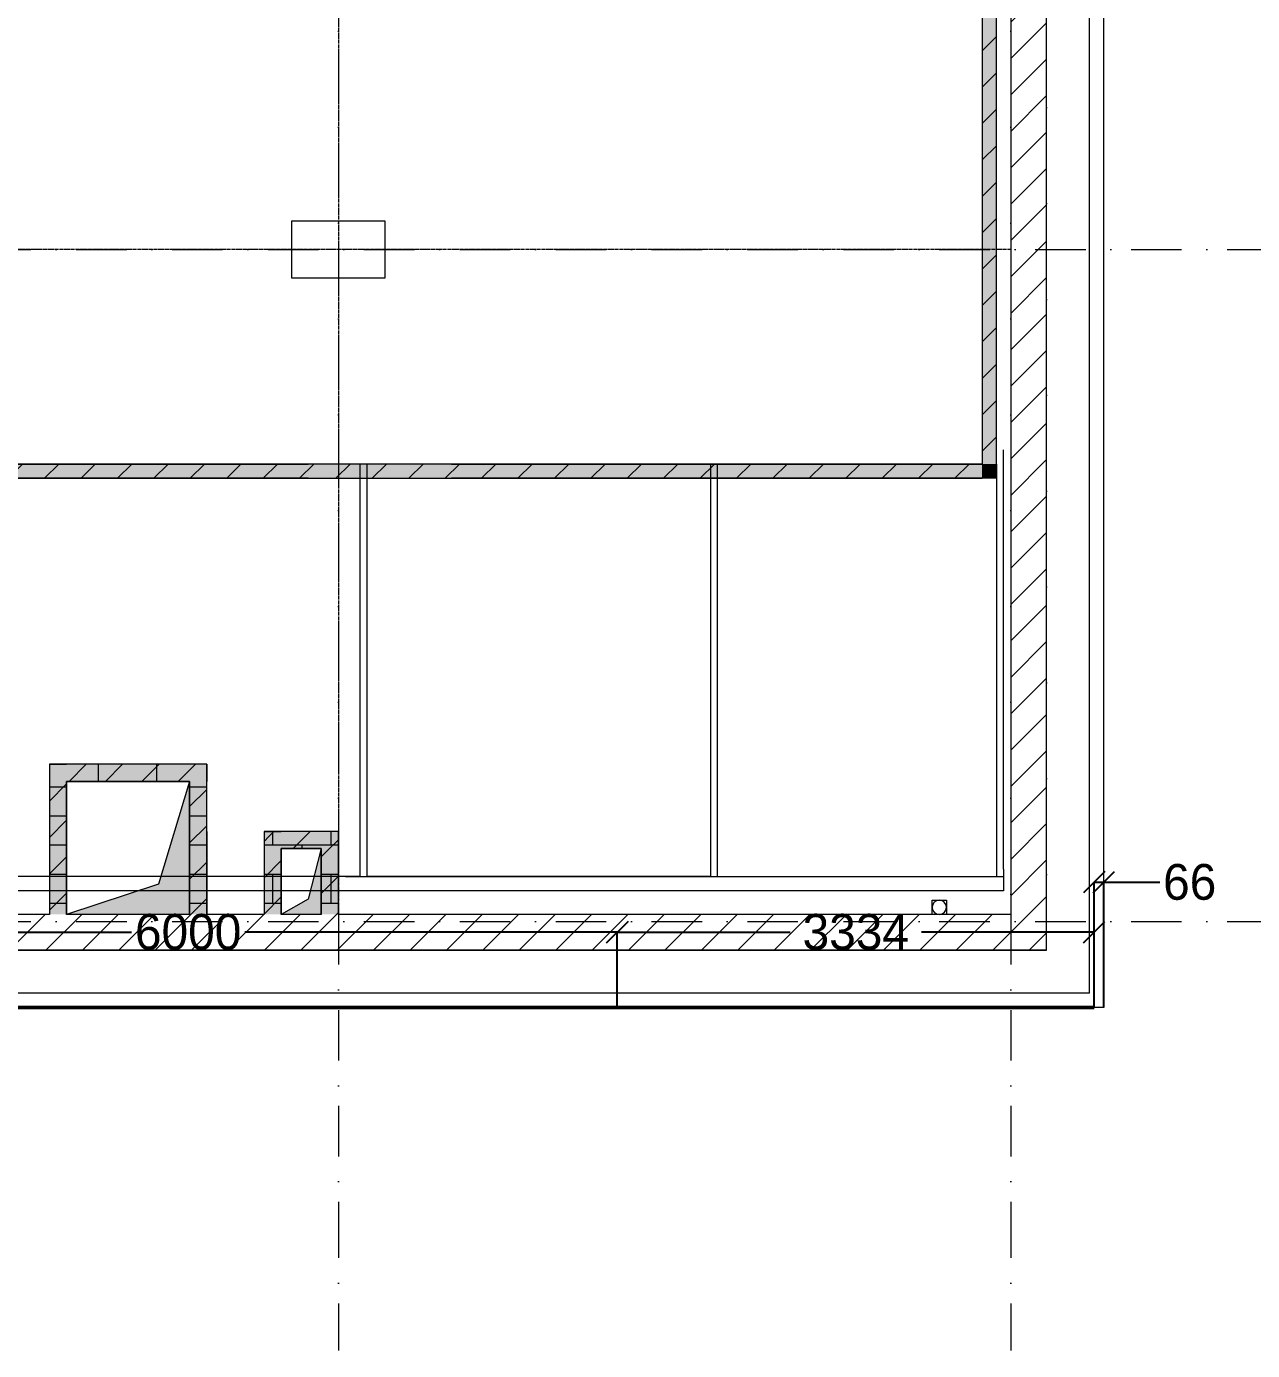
# Model space of a CAD drawing. Header units: millimetres. Extents: x 1499747 to 4230374, y -28481 to 441852.
# Drawn here: x 2664430 to 2673000, y 158755 to 168015 of the extents above; entities that cross this region are included whole.
import ezdxf
from ezdxf.xclip import XClip

# ---------------------------------------------------------------- set-up
doc = ezdxf.new("R2010")
doc.units = ezdxf.units.MM
doc.header["$MEASUREMENT"] = 0
doc.header["$XCLIPFRAME"] = 0
for name, pattern in [('CENTER2', [28.575, 19.05, -3.175, 3.175, -3.175]), ('Dot & Dashed', [670.277762, 352.777767, -176.388884, 0, -141.111112]), ('Штрихпунктирная', [670.277762, 352.777767, -176.388884, 0, -141.111112])]:
    doc.linetypes.add(name, pattern=pattern)
doc.layers.add('0_ANNOT_Dimensions', color=7, linetype='Continuous')
doc.layers.add('Чертеж и Рисунок', color=7, linetype='Continuous')
for name, color, linetype, lineweight in [('13 этаж_25_АР 06.03 custom_70_12 этаж_13_Интерьер - Мебель_Ном._пера__8_Ном._пера__8', 8, 'Continuous', 18), ('13 этаж_25_АР 06.03 custom_70__8 hatch_Ном._пера__8_Ном._пера__8', 8, 'Continuous', 18), ('13 этаж_25_АР 06.03 custom_70__Оси_Ном._пера__8_Ном._пера__8', 8, 'Continuous', 18), ('13 этаж_25_АР 06.03 custom_70_ДССС_Ном._пера__1_Ном._пера__1', 1, 'Continuous', 18), ('13 этаж_25_АР 06.03 custom_70_контур_Ном._пера__1_Ном._пера__1', 1, 'Continuous', 18), ('13 этаж_25_АР 06.03 custom_70_мет. конструкции_Ном._пера__5_Ном._пера__5', 5, 'Continuous', 18), ('13 этаж_25_АР 06.03 custom_70_Подложк_Ном._пера__1_Ном._пера__1', 1, 'Continuous', 18), ('13 этаж_25_АР 06.03 custom_70_Подложк_Ном._пера__8_Ном._пера__8', 8, 'Continuous', 18), ('13 этаж_25_АР 06.03 custom_70_Стойки_Ном._пера__1_Ном._пера__1', 1, 'Continuous', 18), ('13 этаж_25_АР 06.03 custom_70_Шахты 101_Ном._пера__14_Ном._пера__7', 7, 'Continuous', 18), ('13 этаж_25_АР 06.03 custom_70_Шахты_Ном._пера__7_Ном._пера__7', 7, 'Continuous', 18), ('13 этаж_25_Конструктив - Перекрытия_Ном._пера__1_Ном._пера__7', 7, 'Continuous', 18), ('13 этаж_25_Конструктив - Стены Ненесущие Газоблок_Ном._пера__169_Ном._пера__83', 83, 'Continuous', 18), ('13 этаж_25_Конструктив - Стены Ненесущие Газоблок_Ном._пера__47_Ном._пера__7', 7, 'Continuous', 18), ('13 этаж_25_Конструктив - Стены Ненесущие Газоблок_Ном._пера__74_Ном._пера__255', 255, 'Continuous', 18), ('13 этаж_25_Парапет_Ном._пера__20_Ном._пера__1', 1, 'Continuous', 18), ('13 этаж_25_Ребра Навес_Ном._пера__10_Ном._пера__134', 134, 'Continuous', 18), ('13 этаж_25_Ребра Навес_Ном._пера__1_Ном._пера__7', 7, 'Continuous', 18), ('13 этаж_25_Элемент Модели - Оси_Ном._пера__2_Ном._пера__8', 8, 'Continuous', 18), ('Кабель 2х6 mm', 150, 'Continuous', 30)]:
    doc.layers.add(name, color=color, linetype=linetype, lineweight=lineweight)
doc.dimstyles.get("Standard").update_dxf_attribs({"dimtxt": 0.18, "dimasz": 0.18, "dimexe": 0.18, "dimexo": 0.0625, "dimgap": 0.09, "dimtad": 0, "dimtih": 1, "dimtoh": 1, "dimdec": 4, "dimzin": 0, "dimdsep": 46, "dimtxsty": 'Standard', "dimcen": 0.09, "dimadec": 0, "dimazin": 0, "dimtfac": 1, "dimtdec": 4, "dimtofl": 0, "dimtmove": 0, "dimatfit": 3, "dimfxl": 1, "dimtolj": 1, "dimtzin": 0, "dimarcsym": 0})
pattern_1 = [(0, (1023281.01, -133771.58), (0, 203.2), []), (90, (1023281.01, -133771.58), (-203.2, 203.2), [203.2, -203.2])]
pattern_2 = [(45, (1162404.69, 34264.05), (-127.2792, 127.2792), [])]

# ---------------------------------------------------------------- blocks, each defined once
blk = doc.blocks.new('Чертеж_4_25', base_point=(1186000, 29700))
at = {"layer": '13 этаж_25_АР 06.03 custom_70__8 hatch_Ном._пера__8_Ном._пера__8', "linetype": 'Continuous', "true_color": 0xc7c8ca}
for points in [[(1208247.5, 16326.4), (1207604.8, 16114.1), (1208464.7, 16114.1), (1208464.7, 17044)], [(1209292.2, 16221.8), (1209104.7, 16114.1), (1209384.7, 16114.1), (1209384.7, 16574)]]:
    blk.add_hatch(color=9, dxfattribs=at).paths.add_polyline_path(points)
at = {"layer": '13 этаж_25_АР 06.03 custom_70_Шахты_Ном._пера__7_Ном._пера__7', "linetype": 'Continuous', "true_color": 0xc7c8ca}
h = blk.add_hatch(dxfattribs=at)
h.set_pattern_fill('AR_B816_0046_0019', color=9, style=0, pattern_type=2)
h.set_pattern_definition(pattern_1)
h.paths.add_polyline_path([(1207604.7, 17044), (1208464.7, 17044), (1208464.7, 16380), (1208584.7, 16380), (1208584.7, 17164), (1207484.7, 17164), (1207484.7, 16380), (1207604.7, 16380)])
h = blk.add_hatch(dxfattribs=at)
h.set_pattern_fill('AR_B816_0046_0019', color=9, style=0, pattern_type=2)
h.set_pattern_definition(pattern_1)
h.paths.add_polyline_path([(1209104.7, 16574), (1209384.7, 16574), (1209384.7, 16380), (1209504.7, 16380), (1209504.7, 16694), (1208984.7, 16694), (1208984.7, 16380), (1209104.7, 16380)])
at = {"layer": '13 этаж_25_АР 06.03 custom_70_Шахты_Ном._пера__7_Ном._пера__7', "linetype": 'Continuous'}
h = blk.add_hatch(dxfattribs=at)
h.set_pattern_fill('AR_B816_0046_0019', color=256, style=0, pattern_type=2)
h.set_pattern_definition(pattern_1)
h.paths.add_polyline_path([(1207604.7, 16380), (1207484.7, 16380), (1207484.7, 16280), (1207604.7, 16280)])
h = blk.add_hatch(dxfattribs=at)
h.set_pattern_fill('AR_B816_0046_0019', color=256, style=0, pattern_type=2)
h.set_pattern_definition(pattern_1)
h.paths.add_polyline_path([(1208584.7, 16380), (1208464.7, 16380), (1208464.7, 16280), (1208584.7, 16280)])
at = {"layer": '13 этаж_25_АР 06.03 custom_70_Шахты_Ном._пера__7_Ном._пера__7', "linetype": 'Continuous', "true_color": 0xc7c8ca}
h = blk.add_hatch(dxfattribs=at)
h.set_pattern_fill('AR_B816_0046_0019', color=9, style=0, pattern_type=2)
h.set_pattern_definition(pattern_1)
h.paths.add_polyline_path([(1209104.7, 16380), (1208984.7, 16380), (1208984.7, 16280), (1209104.7, 16280)])
h = blk.add_hatch(dxfattribs=at)
h.set_pattern_fill('AR_B816_0046_0019', color=9, style=0, pattern_type=2)
h.set_pattern_definition(pattern_1)
h.paths.add_polyline_path([(1209504.7, 16380), (1209384.7, 16380), (1209384.7, 16280), (1209504.7, 16280)])
h = blk.add_hatch(dxfattribs=at)
h.set_pattern_fill('AR_B816_0046_0019', color=9, style=0, pattern_type=2)
h.set_pattern_definition(pattern_1)
h.paths.add_polyline_path([(1207604.7, 16280), (1207484.7, 16280), (1207484.7, 16114.1), (1207604.7, 16114.1)])
h = blk.add_hatch(dxfattribs=at)
h.set_pattern_fill('AR_B816_0046_0019', color=9, style=0, pattern_type=2)
h.set_pattern_definition(pattern_1)
h.paths.add_polyline_path([(1208584.7, 16280), (1208464.7, 16280), (1208464.7, 16114.1), (1208584.7, 16114.1)])
h = blk.add_hatch(dxfattribs=at)
h.set_pattern_fill('AR_B816_0046_0019', color=9, style=0, pattern_type=2)
h.set_pattern_definition(pattern_1)
h.paths.add_polyline_path([(1209104.7, 16280), (1208984.7, 16280), (1208984.7, 16114.1), (1209104.7, 16114.1)])
h = blk.add_hatch(dxfattribs=at)
h.set_pattern_fill('AR_B816_0046_0019', color=9, style=0, pattern_type=2)
h.set_pattern_definition(pattern_1)
h.paths.add_polyline_path([(1209504.7, 16280), (1209384.7, 16280), (1209384.7, 16114.1), (1209504.7, 16114.1)])
at = {"layer": '13 этаж_25_Конструктив - Стены Ненесущие Газоблок_Ном._пера__169_Ном._пера__83', "linetype": 'Continuous', "true_color": 0xc7c8ca}
h = blk.add_hatch(dxfattribs=at)
h.set_pattern_fill('БЛОКИ_БЕТОННЫЕ_ЭФФЕКТИВН_72', color=9, style=0, pattern_type=2)
h.set_pattern_definition(pattern_2)
h.paths.add_polyline_path([(1214204.6, 45964.1), (1214204.6, 16114.1), (1214454.6, 16114.1), (1214454.6, 45964.1)])
h = blk.add_hatch(dxfattribs=at)
h.set_pattern_fill('БЛОКИ_БЕТОННЫЕ_ЭФФЕКТИВН_72', color=9, style=0, pattern_type=2)
h.set_pattern_definition(pattern_2)
h.paths.add_polyline_path([(1214104.7, 19264.1), (1214104.7, 31479.1), (1214004.7, 31479.1), (1214004.7, 19264.1)])
h = blk.add_hatch(dxfattribs=at)
h.set_pattern_fill('БЛОКИ_БЕТОННЫЕ_ЭФФЕКТИВН_72', color=9, style=0, pattern_type=2)
h.set_pattern_definition(pattern_2)
h.paths.add_polyline_path([(1200304.7, 19164.1), (1214004.7, 19164.1), (1214004.7, 19264.1), (1200304.7, 19264.1)])
h = blk.add_hatch(dxfattribs=at)
h.set_pattern_fill('БЛОКИ_БЕТОННЫЕ_ЭФФЕКТИВН_72', color=9, style=0, pattern_type=2)
h.set_pattern_definition(pattern_2)
h.paths.add_polyline_path([(1214004.7, 19264.1), (1214004.7, 19164.1), (1214104.7, 19164.1)])
h = blk.add_hatch(dxfattribs=at)
h.set_pattern_fill('БЛОКИ_БЕТОННЫЕ_ЭФФЕКТИВН_72', color=9, style=0, pattern_type=2)
h.set_pattern_definition(pattern_2)
h.paths.add_polyline_path([(1214104.7, 19264.1), (1214004.7, 19264.1), (1214104.7, 19164.1)])
h = blk.add_hatch(dxfattribs=at)
h.set_pattern_fill('БЛОКИ_БЕТОННЫЕ_ЭФФЕКТИВН_72', color=9, style=0, pattern_type=2)
h.set_pattern_definition(pattern_2)
h.paths.add_polyline_path([(1207484.7, 17164), (1207604.7, 17044), (1207604.7, 17164)])
h = blk.add_hatch(dxfattribs=at)
h.set_pattern_fill('БЛОКИ_БЕТОННЫЕ_ЭФФЕКТИВН_72', color=9, style=0, pattern_type=2)
h.set_pattern_definition(pattern_2)
h.paths.add_polyline_path([(1207484.7, 17044), (1207604.7, 17044), (1207484.7, 17164)])
h = blk.add_hatch(dxfattribs=at)
h.set_pattern_fill('БЛОКИ_БЕТОННЫЕ_ЭФФЕКТИВН_72', color=9, style=0, pattern_type=2)
h.set_pattern_definition(pattern_2)
h.paths.add_polyline_path([(1208464.7, 17164), (1207604.7, 17164), (1207604.7, 17044), (1208464.7, 17044)])
h = blk.add_hatch(dxfattribs=at)
h.set_pattern_fill('БЛОКИ_БЕТОННЫЕ_ЭФФЕКТИВН_72', color=9, style=0, pattern_type=2)
h.set_pattern_definition(pattern_2)
h.paths.add_polyline_path([(1208464.7, 17044), (1208584.7, 17044), (1208584.7, 17164)])
at = {"layer": '13 этаж_25_Конструктив - Стены Ненесущие Газоблок_Ном._пера__169_Ном._пера__83', "linetype": 'Continuous'}
h = blk.add_hatch(dxfattribs=at)
h.set_pattern_fill('БЛОКИ_БЕТОННЫЕ_ЭФФЕКТИВН_72', color=256, style=0, pattern_type=2)
h.set_pattern_definition(pattern_2)
h.paths.add_polyline_path([(1208464.7, 17164), (1208464.7, 17044), (1208584.7, 17164)])
at = {"layer": '13 этаж_25_Конструктив - Стены Ненесущие Газоблок_Ном._пера__169_Ном._пера__83', "linetype": 'Continuous', "true_color": 0xc7c8ca}
h = blk.add_hatch(dxfattribs=at)
h.set_pattern_fill('БЛОКИ_БЕТОННЫЕ_ЭФФЕКТИВН_72', color=9, style=0, pattern_type=2)
h.set_pattern_definition(pattern_2)
h.paths.add_polyline_path([(1207484.7, 17044), (1207484.7, 16114.1), (1207604.7, 16114.1), (1207604.7, 17044)])
h = blk.add_hatch(dxfattribs=at)
h.set_pattern_fill('БЛОКИ_БЕТОННЫЕ_ЭФФЕКТИВН_72', color=9, style=0, pattern_type=2)
h.set_pattern_definition(pattern_2)
h.paths.add_polyline_path([(1208464.7, 17044), (1208464.7, 16114.1), (1208584.7, 16114.1), (1208584.7, 17044)])
at = {"layer": '13 этаж_25_Конструктив - Стены Ненесущие Газоблок_Ном._пера__169_Ном._пера__83', "linetype": 'Continuous'}
h = blk.add_hatch(dxfattribs=at)
h.set_pattern_fill('БЛОКИ_БЕТОННЫЕ_ЭФФЕКТИВН_72', color=256, style=0, pattern_type=2)
h.set_pattern_definition(pattern_2)
h.paths.add_polyline_path([(1208984.7, 16694), (1209104.7, 16574), (1209104.7, 16694)])
h = blk.add_hatch(dxfattribs=at)
h.set_pattern_fill('БЛОКИ_БЕТОННЫЕ_ЭФФЕКТИВН_72', color=256, style=0, pattern_type=2)
h.set_pattern_definition(pattern_2)
h.paths.add_polyline_path([(1208984.7, 16574), (1209104.7, 16574), (1208984.7, 16694)])
at = {"layer": '13 этаж_25_Конструктив - Стены Ненесущие Газоблок_Ном._пера__169_Ном._пера__83', "linetype": 'Continuous', "true_color": 0xc7c8ca}
h = blk.add_hatch(dxfattribs=at)
h.set_pattern_fill('БЛОКИ_БЕТОННЫЕ_ЭФФЕКТИВН_72', color=9, style=0, pattern_type=2)
h.set_pattern_definition(pattern_2)
h.paths.add_polyline_path([(1209384.7, 16694), (1209104.7, 16694), (1209104.7, 16574), (1209384.7, 16574)])
at = {"layer": '13 этаж_25_Конструктив - Стены Ненесущие Газоблок_Ном._пера__169_Ном._пера__83', "linetype": 'Continuous'}
h = blk.add_hatch(dxfattribs=at)
h.set_pattern_fill('БЛОКИ_БЕТОННЫЕ_ЭФФЕКТИВН_72', color=256, style=0, pattern_type=2)
h.set_pattern_definition(pattern_2)
h.paths.add_polyline_path([(1209384.7, 16574), (1209504.7, 16574), (1209504.7, 16694)])
at = {"layer": '13 этаж_25_Конструктив - Стены Ненесущие Газоблок_Ном._пера__169_Ном._пера__83', "linetype": 'Continuous', "true_color": 0xc7c8ca}
h = blk.add_hatch(dxfattribs=at)
h.set_pattern_fill('БЛОКИ_БЕТОННЫЕ_ЭФФЕКТИВН_72', color=9, style=0, pattern_type=2)
h.set_pattern_definition(pattern_2)
h.paths.add_polyline_path([(1209384.7, 16694), (1209384.7, 16574), (1209504.7, 16694)])
h = blk.add_hatch(dxfattribs=at)
h.set_pattern_fill('БЛОКИ_БЕТОННЫЕ_ЭФФЕКТИВН_72', color=9, style=0, pattern_type=2)
h.set_pattern_definition(pattern_2)
h.paths.add_polyline_path([(1208984.7, 16574), (1208984.7, 16114.1), (1209104.7, 16114.1), (1209104.7, 16574)])
h = blk.add_hatch(dxfattribs=at)
h.set_pattern_fill('БЛОКИ_БЕТОННЫЕ_ЭФФЕКТИВН_72', color=9, style=0, pattern_type=2)
h.set_pattern_definition(pattern_2)
h.paths.add_polyline_path([(1209384.7, 16574), (1209384.7, 16114.1), (1209504.7, 16114.1), (1209504.7, 16574)])
h = blk.add_hatch(dxfattribs=at)
h.set_pattern_fill('БЛОКИ_БЕТОННЫЕ_ЭФФЕКТИВН_72', color=9, style=0, pattern_type=2)
h.set_pattern_definition(pattern_2)
h.paths.add_polyline_path([(1214454.7, 16114.1), (1199854.4, 16114.1), (1199854.4, 15864.1), (1214454.7, 15864.1)])
at = {"layer": '13 этаж_25_Конструктив - Стены Ненесущие Газоблок_Ном._пера__74_Ном._пера__255', "linetype": 'Continuous', "true_color": 0xc7c8ca}
for points in [[(1214104.7, 19264.1), (1214104.7, 31479.1), (1214004.7, 31479.1), (1214004.7, 19264.1)], [(1200304.7, 19164.1), (1214004.7, 19164.1), (1214004.7, 19264.1), (1200304.7, 19264.1)], [(1214004.7, 19264.1), (1214004.7, 19164.1), (1214104.7, 19164.1)], [(1214104.7, 19264.1), (1214004.7, 19264.1), (1214104.7, 19164.1)], [(1207484.7, 17164), (1207604.7, 17044), (1207604.7, 17164)], [(1207484.7, 17044), (1207604.7, 17044), (1207484.7, 17164)], [(1208464.7, 17164), (1207604.7, 17164), (1207604.7, 17044), (1208464.7, 17044)], [(1208464.7, 17044), (1208584.7, 17044), (1208584.7, 17164)], [(1208464.7, 17164), (1208464.7, 17044), (1208584.7, 17164)], [(1207484.7, 17044), (1207484.7, 16114.1), (1207604.7, 16114.1), (1207604.7, 17044)], [(1208464.7, 17044), (1208464.7, 16114.1), (1208584.7, 16114.1), (1208584.7, 17044)], [(1208984.7, 16694), (1209104.7, 16574), (1209104.7, 16694)], [(1208984.7, 16574), (1209104.7, 16574), (1208984.7, 16694)], [(1209384.7, 16694), (1209104.7, 16694), (1209104.7, 16574), (1209384.7, 16574)], [(1209384.7, 16574), (1209504.7, 16574), (1209504.7, 16694)], [(1209384.7, 16694), (1209384.7, 16574), (1209504.7, 16694)], [(1208984.7, 16574), (1208984.7, 16114.1), (1209104.7, 16114.1), (1209104.7, 16574)], [(1209384.7, 16574), (1209384.7, 16114.1), (1209504.7, 16114.1), (1209504.7, 16574)]]:
    blk.add_hatch(color=9, dxfattribs=at).paths.add_polyline_path(points)
at = {"layer": '13 этаж_25_АР 06.03 custom_70_12 этаж_13_Интерьер - Мебель_Ном._пера__8_Ном._пера__8', "color": 9, "linetype": 'Continuous', "true_color": 0xc7c8ca, "flags": 128}
blk.add_lwpolyline([(1209179.7, 20964.1), (1209829.7, 20964.1), (1209829.7, 20564.1), (1209179.7, 20564.1)], close=True, dxfattribs=at)
at = {"layer": '13 этаж_25_АР 06.03 custom_70__Оси_Ном._пера__8_Ном._пера__8', "color": 9, "linetype": 'CENTER2', "true_color": 0xc7c8ca}
for p, q in [((1209504.7, 45914.1), (1209504.7, 16114.1)), ((1214204.7, 45914.1), (1214204.7, 16114.1)), ((1214204.7, 20764.1), (1200104.8, 20764.1))]:
    blk.add_line(p, q, dxfattribs=at)
at = {"layer": '13 этаж_25_АР 06.03 custom_70_ДССС_Ном._пера__1_Ном._пера__1', "color": 9, "linetype": 'Continuous', "true_color": 0xc7c8ca, "flags": 128}
blk.add_lwpolyline([(1214104.7, 19164.1), (1210294.3, 19164.1)], dxfattribs=at)
at = {"layer": '13 этаж_25_АР 06.03 custom_70_контур_Ном._пера__1_Ном._пера__1', "color": 9, "linetype": 'Continuous', "true_color": 0xc7c8ca, "flags": 128}
for points in [[(1210294.3, 19264.1), (1209294.3, 19264.1)], [(1214004.7, 19264.1), (1210294.3, 19264.1)], [(1209294.3, 19164.1), (1204969.6, 19164.1)], [(1209294.3, 19164.1), (1210294.3, 19164.1)], [(1214104.7, 19164.1), (1211847.2, 19164.1)]]:
    blk.add_lwpolyline(points, dxfattribs=at)
at = {"layer": '13 этаж_25_АР 06.03 custom_70_мет. конструкции_Ном._пера__5_Ном._пера__5', "color": 9, "linetype": 'Continuous', "true_color": 0xc7c8ca, "flags": 128}
for points in [[(1214154.7, 19264.1), (1214154.7, 19364.1)], [(1209654.7, 16380), (1206404.7, 16380), (1206404.7, 19264.1), (1206354.7, 19264.1), (1206354.7, 16380)], [(1209554.7, 16380), (1212104.7, 16380), (1212154.7, 16380), (1212154.7, 19264.1), (1212104.7, 19264.1), (1212104.7, 16380)], [(1209654.7, 19264.1), (1209654.7, 16380)], [(1212104.7, 16380), (1209704.7, 16380), (1209704.7, 19264.1)], [(1210294.3, 19264.1), (1214004.7, 19264.1)], [(1214104.7, 19264.1), (1214104.7, 16380)], [(1214154.7, 16430), (1214154.7, 19264.1)], [(1214154.7, 16430), (1214154.7, 16330)], [(1214154.7, 16380), (1214154.7, 16280), (1200304.7, 16280), (1200304.7, 16380)], [(1209654.7, 16380), (1214154.7, 16380)]]:
    blk.add_lwpolyline(points, dxfattribs=at)
at = {"layer": '13 этаж_25_АР 06.03 custom_70_Подложк_Ном._пера__1_Ном._пера__1', "color": 9, "linetype": 'Continuous', "true_color": 0xc7c8ca, "flags": 128}
for points in [[(1214004.7, 31479.1), (1214004.7, 19264.1)], [(1214104.7, 19264.1), (1214104.7, 29639.1)], [(1204969.6, 19264.1), (1209294.3, 19264.1)], [(1214104.7, 19264.1), (1214104.7, 19164.1)]]:
    blk.add_lwpolyline(points, dxfattribs=at)
at = {"layer": '13 этаж_25_АР 06.03 custom_70_Подложк_Ном._пера__1_Ном._пера__1', "color": 9, "linetype": 'Continuous', "true_color": 0xc7c8ca}
for start, end in [(270.42463, 269.57537), (269.57537, 270.42463)]:
    blk.add_arc((1213704.9, 16164), 50, start, end, dxfattribs=at)
at = {"layer": '13 этаж_25_АР 06.03 custom_70_Подложк_Ном._пера__8_Ном._пера__8', "color": 9, "linetype": 'Continuous', "true_color": 0xc7c8ca, "flags": 128}
for points in [[(1213654.9, 16114.1), (1213654.9, 16214), (1213754.9, 16214), (1213754.9, 16114.1)], [(1213754.9, 16114), (1213654.9, 16114)]]:
    blk.add_lwpolyline(points, dxfattribs=at)
at = {"layer": '13 этаж_25_АР 06.03 custom_70_Стойки_Ном._пера__1_Ном._пера__1', "color": 9, "linetype": 'Continuous', "true_color": 0xc7c8ca, "flags": 128}
for points in [[(1208584.7, 16694), (1208584.7, 16114.1)], [(1208584.7, 16114.1), (1208584.7, 16114)]]:
    blk.add_lwpolyline(points, dxfattribs=at)
at = {"layer": '13 этаж_25_АР 06.03 custom_70_Шахты 101_Ном._пера__14_Ном._пера__7', "color": 9, "linetype": 'Continuous', "true_color": 0xc7c8ca, "flags": 128}
for points in [[(1207604.7, 16114.1), (1207604.7, 17044), (1208464.7, 17044)], [(1208464.7, 16114.1), (1208464.7, 17044), (1208247.5, 16326.4), (1207604.8, 16114.1)], [(1209384.7, 16114.1), (1209384.7, 16574), (1209292.2, 16221.8), (1209104.7, 16114.1)], [(1209104.7, 16114.1), (1209104.7, 16574), (1209384.7, 16574)], [(1207604.8, 16114.1), (1207604.7, 16114), (1207604.7, 16114.1)], [(1209104.7, 16114.1), (1209104.7, 16114), (1209104.7, 16114.1)]]:
    blk.add_lwpolyline(points, dxfattribs=at)
at = {"layer": '13 этаж_25_АР 06.03 custom_70_Шахты_Ном._пера__7_Ном._пера__7', "color": 9, "linetype": 'Continuous', "true_color": 0xc7c8ca, "flags": 128}
for points in [[(1208584.7, 16114.1), (1208584.7, 17164), (1207484.7, 17164), (1207484.7, 16114.1)], [(1208464.7, 16114.1), (1208464.7, 17044), (1207604.7, 17044), (1207604.7, 16114.1)], [(1209504.7, 16114.1), (1209504.7, 16694), (1208984.7, 16694), (1208984.7, 16114.1)], [(1209384.7, 16114.1), (1209384.7, 16574), (1209104.7, 16574), (1209104.7, 16114.1)], [(1207484.7, 16114.1), (1207484.7, 16114)], [(1207604.7, 16114.1), (1207604.7, 16114)], [(1208984.7, 16114.1), (1208984.7, 16114)], [(1209104.7, 16114.1), (1209104.7, 16114)], [(1209384.7, 16114), (1209384.7, 16114.1)]]:
    blk.add_lwpolyline(points, dxfattribs=at)
at = {"layer": '13 этаж_25_Конструктив - Перекрытия_Ном._пера__1_Ном._пера__7', "linetype": 'Continuous', "flags": 128}
blk.add_lwpolyline([(1199854.4, 29914), (1199854.4, 15864.1), (1214454.7, 15864.1), (1214454.6, 46214.1), (1199904.7, 46214.1), (1199904.7, 29914)], close=True, dxfattribs=at)
at = {"layer": '13 этаж_25_Конструктив - Стены Ненесущие Газоблок_Ном._пера__47_Ном._пера__7', "color": 9, "linetype": 'Continuous', "true_color": 0xc7c8ca, "flags": 128}
for points in [[(1214454.6, 16114.1), (1214454.6, 46214.1)], [(1214204.6, 45964.1), (1214204.6, 16114.1)], [(1214104.7, 19164.1), (1214104.7, 31479.1)], [(1214004.7, 23964.1), (1214004.7, 19264.1)], [(1214004.7, 19264.1), (1200304.7, 19264.1)], [(1200204.7, 19164.1), (1214004.7, 19164.1)], [(1214104.7, 19164.1), (1214004.7, 19164.1)], [(1207484.7, 17164), (1207604.7, 17164)], [(1207484.7, 17164), (1207484.7, 16114.1)], [(1208584.7, 17164), (1207604.7, 17164)], [(1208584.7, 17164), (1208584.7, 17044)], [(1207604.7, 16114.1), (1207604.7, 17044)], [(1207604.7, 17044), (1208464.7, 17044)], [(1208464.7, 17044), (1208464.7, 16114.1)], [(1208584.7, 16114.1), (1208584.7, 17044)], [(1208984.7, 16694), (1209104.7, 16694)], [(1208984.7, 16694), (1208984.7, 16114.1)], [(1209504.7, 16694), (1209104.7, 16694)], [(1209504.7, 16694), (1209504.7, 16574)], [(1209104.7, 16114.1), (1209104.7, 16574)], [(1209104.7, 16574), (1209384.7, 16574)], [(1209384.7, 16574), (1209384.7, 16114.1)], [(1209504.7, 16114.1), (1209504.7, 16574)], [(1207484.7, 16114.1), (1205634.7, 16114.1)], [(1208464.7, 16114.1), (1207604.7, 16114.1)], [(1208984.7, 16114.1), (1208584.7, 16114.1)], [(1209384.7, 16114.1), (1209104.7, 16114.1)], [(1214204.6, 16114.1), (1209504.7, 16114.1)], [(1214454.7, 15864.1), (1214454.7, 16114.1)], [(1199854.4, 15864.1), (1214454.7, 15864.1)]]:
    blk.add_lwpolyline(points, dxfattribs=at)
at = {"layer": '13 этаж_25_Парапет_Ном._пера__20_Ном._пера__1', "color": 9, "linetype": 'Continuous', "true_color": 0xc7c8ca}
for p, q in [((1214454.7, 15864.1), (1214454.7, 30364.1)), ((1214854.7, 15464.1), (1214854.7, 30364.1)), ((1214454.7, 15864.1), (1199854.4, 15864.1)), ((1214854.7, 15464.1), (1199454.4, 15464.1))]:
    blk.add_line(p, q, dxfattribs=at)
at = {"layer": '13 этаж_25_Парапет_Ном._пера__20_Ном._пера__1', "color": 9, "linetype": 'Dot & Dashed', "true_color": 0xc7c8ca}
for q in [(1214454.7, 30364.1), (1199854.4, 15864.1)]:
    blk.add_line((1214454.7, 15864.1), q, dxfattribs=at)
at = {"layer": '13 этаж_25_Ребра Навес_Ном._пера__10_Ном._пера__134', "color": 9, "linetype": 'Dot & Dashed', "true_color": 0xc7c8ca}
for q in [(1214454.7, 30364.1), (1214454.7, 30364.1), (1214454.7, 30364.1), (1214454.7, 30364.1), (1214454.7, 30364.1), (1214454.7, 30364.1), (1214454.7, 30364.1), (1214454.7, 30364.1), (1214454.7, 30364.1), (1199854.1, 15864.1), (1199854.1, 15864.1), (1199854.2, 15864.1), (1199854.2, 15864.1), (1199854.3, 15864.1), (1199854.3, 15864.1), (1199854.4, 15864.1), (1199854.4, 15864.1), (1199854.4, 15864.1)]:
    blk.add_line((1214454.7, 15864.1), q, dxfattribs=at)
at = {"layer": '13 этаж_25_Ребра Навес_Ном._пера__1_Ном._пера__7', "color": 9, "linetype": 'Continuous', "true_color": 0xc7c8ca}
for p, q in [((1214454.7, 15864.1), (1214454.7, 30364.1)), ((1214454.7, 15864.1), (1214454.7, 30364.1)), ((1214454.7, 15864.1), (1214454.7, 30364.1)), ((1214454.7, 15864.1), (1214454.7, 30364.1)), ((1214454.7, 15864.1), (1214454.7, 30364.1)), ((1214454.7, 15864.1), (1214454.7, 30364.1)), ((1214454.7, 15864.1), (1214454.7, 30364.1)), ((1214454.7, 15864.1), (1214454.7, 30364.1)), ((1214454.7, 15864.1), (1214454.7, 30364.1)), ((1214754.7, 15564.1), (1214754.7, 30364.1)), ((1214754.7, 15564.1), (1214754.7, 30364.1)), ((1214754.7, 15564.1), (1214754.7, 30364.1)), ((1214754.7, 15564.1), (1214754.7, 30364.1)), ((1214754.7, 15564.1), (1214754.7, 30364.1)), ((1214754.7, 15564.1), (1214754.7, 30364.1)), ((1214754.7, 15564.1), (1214754.7, 30364.1)), ((1214754.7, 15564.1), (1214754.7, 30364.1)), ((1214454.7, 15864.1), (1199854.1, 15864.1)), ((1214454.7, 15864.1), (1199854.2, 15864.1)), ((1214454.7, 15864.1), (1199854.2, 15864.1)), ((1214454.7, 15864.1), (1199854.3, 15864.1)), ((1214454.7, 15864.1), (1199854.3, 15864.1)), ((1214454.7, 15864.1), (1199854.4, 15864.1)), ((1214454.7, 15864.1), (1199854.4, 15864.1)), ((1214454.7, 15864.1), (1199854.4, 15864.1)), ((1214454.7, 15864.1), (1199854.4, 15864.1)), ((1214754.7, 15564.1), (1199554.1, 15564.1)), ((1214754.7, 15564.1), (1199554.2, 15564.1)), ((1214754.7, 15564.1), (1199554.2, 15564.1)), ((1214754.7, 15564.1), (1199554.3, 15564.1)), ((1214754.7, 15564.1), (1199554.3, 15564.1)), ((1214754.7, 15564.1), (1199554.4, 15564.1)), ((1214754.7, 15564.1), (1199554.4, 15564.1)), ((1214754.7, 15564.1), (1199554.4, 15564.1))]:
    blk.add_line(p, q, dxfattribs=at)
at = {"layer": '13 этаж_25_Элемент Модели - Оси_Ном._пера__2_Ном._пера__8', "linetype": 'Штрихпунктирная'}
for p, q in [((1209504.7, 48964.1), (1209504.7, 14064.1)), ((1214204.7, 48964.1), (1214204.7, 14064.1)), ((1159404.7, 20764.1), (1216204.7, 20764.1)), ((1159404.7, 16064.1), (1216204.7, 16064.1)), ((1209504.7, 14064.1), (1209504.7, 13064.1)), ((1214204.7, 14064.1), (1214204.7, 13064.1))]:
    blk.add_line(p, q, dxfattribs=at)
blk = doc.blocks.new('_Oblique')
at = {"color": 0, "linetype": 'ByBlock', "lineweight": -2}
blk.add_line((-0.5, -0.5), (0.5, 0.5), dxfattribs=at)
blk = doc.blocks.new('*D526')
at = {"layer": '0_ANNOT_Dimensions', "color": 0, "lineweight": -2, "transparency": 16777216}
for p, q in [((2662560.1, 161155.3), (2662560.1, 161681.9)), ((2662560.1, 161681.8), (2665164.2, 161681.8)), ((2668560.1, 161681.8), (2665956, 161681.8)), ((2668560.1, 161155.3), (2668560.1, 161681.9))]:
    blk.add_line(p, q, dxfattribs=at)
at = {"layer": 'Defpoints', "color": 0, "lineweight": 30, "transparency": 16777216}
for p in [(2668560.1, 161681.8), (2662560.1, 161155.2), (2668560.1, 161155.2)]:
    blk.add_point(p, dxfattribs=at)
at = {"layer": '0_ANNOT_Dimensions', "color": 0, "lineweight": -2, "transparency": 16777216, "xscale": 150, "yscale": 150, "zscale": 150, "rotation": 180}
blk.add_blockref('_Oblique', (2662560.1, 161681.8), dxfattribs=at)
at = {"layer": '0_ANNOT_Dimensions', "color": 0, "lineweight": -2, "transparency": 16777216, "xscale": 150, "yscale": 150, "zscale": 150}
blk.add_blockref('_Oblique', (2668560.1, 161681.8), dxfattribs=at)
at = {"layer": '0_ANNOT_Dimensions', "color": 0, "lineweight": 25, "transparency": 16777216, "insert": (2665560.1, 161681.8), "char_height": 250, "attachment_point": 5}
blk.add_mtext('\\A1;6000', dxfattribs=at)
blk = doc.blocks.new('*D575')
at = {"layer": '0_ANNOT_Dimensions', "color": 0, "lineweight": -2, "transparency": 16777216}
for p, q in [((2668560.1, 161155.3), (2668560.1, 161681.9)), ((2668560.1, 161681.8), (2669768.7, 161681.8)), ((2671894.1, 161681.8), (2670685.5, 161681.8)), ((2671894.1, 161155.3), (2671894.1, 161681.9))]:
    blk.add_line(p, q, dxfattribs=at)
at = {"layer": 'Defpoints', "color": 0, "lineweight": 30, "transparency": 16777216}
for p in [(2671894.1, 161681.8), (2668560.1, 161155.2), (2671894.1, 161155.2)]:
    blk.add_point(p, dxfattribs=at)
at = {"layer": '0_ANNOT_Dimensions', "color": 0, "lineweight": -2, "transparency": 16777216, "xscale": 150, "yscale": 150, "zscale": 150, "rotation": 180}
blk.add_blockref('_Oblique', (2668560.1, 161681.8), dxfattribs=at)
at = {"layer": '0_ANNOT_Dimensions', "color": 0, "lineweight": -2, "transparency": 16777216, "xscale": 150, "yscale": 150, "zscale": 150}
blk.add_blockref('_Oblique', (2671894.1, 161681.8), dxfattribs=at)
at = {"layer": '0_ANNOT_Dimensions', "color": 0, "lineweight": 25, "transparency": 16777216, "insert": (2670227.1, 161681.8), "char_height": 250, "attachment_point": 5}
blk.add_mtext('\\A1;3334', dxfattribs=at)
blk = doc.blocks.new('*D527')
at = {"layer": '0_ANNOT_Dimensions', "color": 0, "lineweight": -2, "transparency": 16777216}
for p, q in [((2671894.1, 161155.3), (2671894.1, 162031)), ((2671894.1, 162030.9), (2671960.4, 162030.9)), ((2671960.4, 161155.3), (2671960.4, 162031)), ((2671960.4, 162030.9), (2672353.1, 162030.9))]:
    blk.add_line(p, q, dxfattribs=at)
at = {"layer": 'Defpoints', "color": 0, "lineweight": 30, "transparency": 16777216}
for p in [(2671894.1, 162030.9), (2671894.1, 161155.2), (2671960.4, 161155.2)]:
    blk.add_point(p, dxfattribs=at)
at = {"layer": '0_ANNOT_Dimensions', "color": 0, "lineweight": -2, "transparency": 16777216, "xscale": 150, "yscale": 150, "zscale": 150, "rotation": 180}
blk.add_blockref('_Oblique', (2671894.1, 162030.9), dxfattribs=at)
at = {"layer": '0_ANNOT_Dimensions', "color": 0, "lineweight": -2, "transparency": 16777216, "xscale": 150, "yscale": 150, "zscale": 150}
blk.add_blockref('_Oblique', (2671960.4, 162030.9), dxfattribs=at)
at = {"layer": '0_ANNOT_Dimensions', "color": 0, "lineweight": 25, "transparency": 16777216, "insert": (2672561.5, 162030.9), "char_height": 250, "attachment_point": 5}
blk.add_mtext('\\A1;66', dxfattribs=at)

msp = doc.modelspace()

# ---------------------------------------------------------------- block references
at = {"layer": 'Чертеж и Рисунок', "linetype": 'Continuous'}
ref = msp.add_blockref('Чертеж_4_25', (2643105.69495, 175391.14665), dxfattribs=at)
XClip(ref).set_block_clipping_path([(1144000, 0), (1228000, 59400.0000000006)])

# ---------------------------------------------------------------- next in the draw order: linework, layer by layer
at = {"layer": 'Кабель 2х6 mm', "lineweight": 30}
msp.add_lwpolyline([(2656562.09668, 161155.19734), (2671894.12305, 161155.19734)], dxfattribs=at)
at = {"layer": 'Кабель 2х6 mm', "color": 11, "lineweight": 50, "true_color": 0xf27172}
msp.add_lwpolyline([(2668560.12305, 161155.19734), (2662560.12305, 161155.19734)], dxfattribs=at)
at = {"layer": 'Кабель 2х6 mm', "color": 244, "lineweight": 50, "true_color": 0x991b1e}
msp.add_lwpolyline([(2671894.12305, 161155.19734), (2668560.12305, 161155.19734)], dxfattribs=at)

# ---------------------------------------------------------------- next in the draw order: dimensions: what is measured, and where the dimension line sits
at = {"layer": '0_ANNOT_Dimensions', "color": 244, "lineweight": 25, "true_color": 0x991b1e}
dim = msp.add_linear_dim(base=(2671894.12305, 162030.85581), p1=(2671960.3871, 161155.19734), p2=(2671894.12305, 161155.19734), dimstyle='Standard', override={"dimtxt": 250, "dimasz": 150, "dimdec": 0, "dimblk1": 'Oblique', "dimblk2": 'Oblique', "dimsah": 1}, dxfattribs=at)
dim.commit()
dim.dimension.update_dxf_attribs({"geometry": '*D527', "text_midpoint": (2672561.48749, 162030.85581), "dimtype": 160})
at = {"layer": '0_ANNOT_Dimensions', "lineweight": 25}
for base, p1, p2, picture, middle in [((2668560.12305, 161681.76851), (2662560.12305, 161155.19734), (2668560.12305, 161155.19734), '*D526', (2665560.12305, 161681.76851)), ((2671894.12305, 161681.76851), (2668560.12305, 161155.19734), (2671894.12305, 161155.19734), '*D575', (2670227.12305, 161681.76851))]:
    dim = msp.add_linear_dim(base=base, p1=p1, p2=p2, dimstyle='Standard', override={"dimtxt": 250, "dimasz": 150, "dimdec": 0, "dimblk1": 'Oblique', "dimblk2": 'Oblique', "dimsah": 1}, dxfattribs=at)
    dim.commit()
    dim.dimension.update_dxf_attribs({"geometry": picture, "text_midpoint": middle})

doc.saveas('drawing.dxf')
